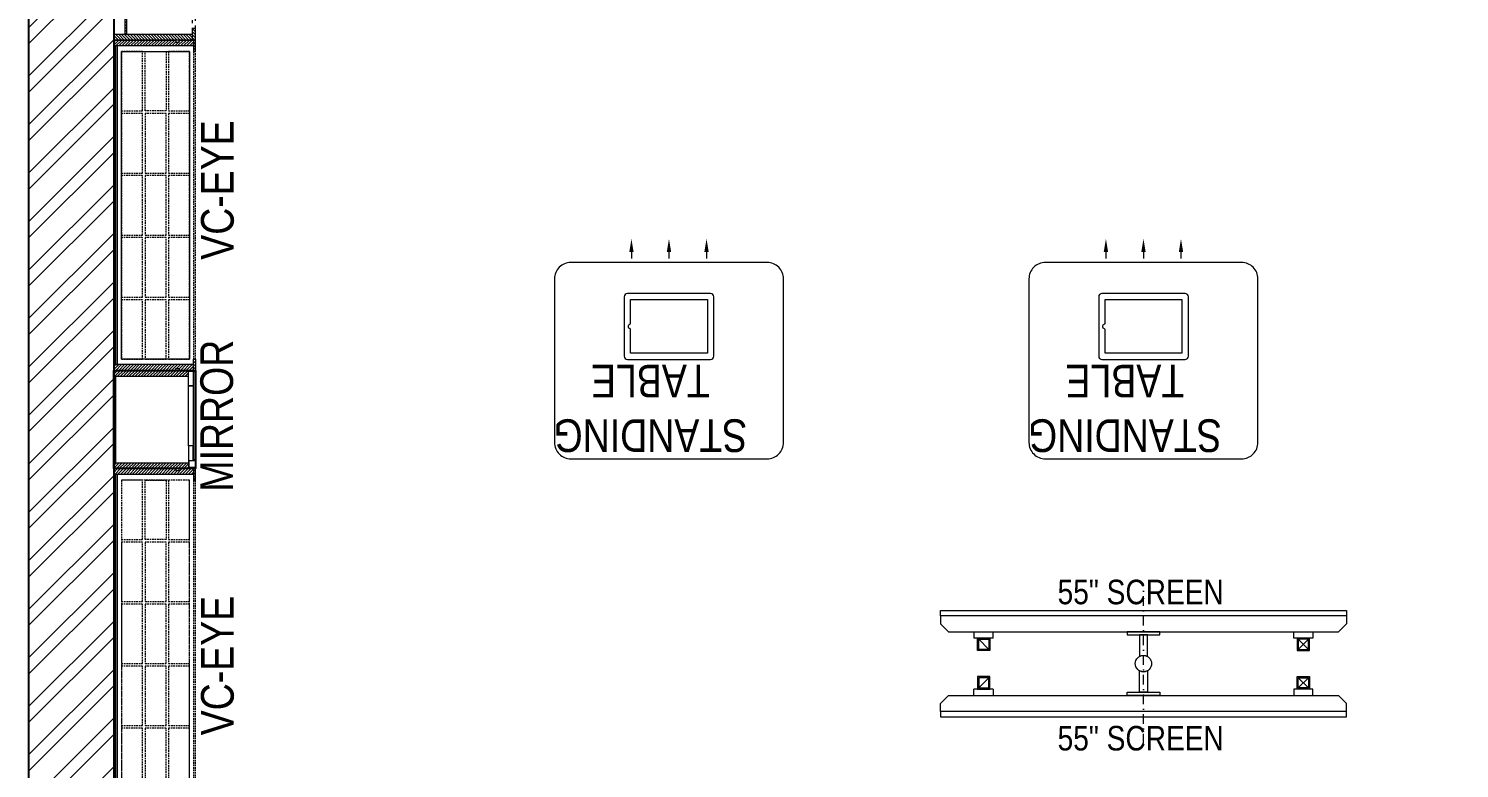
# Model space of a CAD drawing. Header units: millimetres. Extents: x 1737957 to 1744771, y 33447 to 45619.
# Drawn here: x 1737957 to 1742330, y 39610 to 41872 of the extents above; entities that cross this region are included whole.
import ezdxf

# ---------------------------------------------------------------- set-up
doc = ezdxf.new("R2010")
doc.units = ezdxf.units.MM
doc.header["$LTSCALE"] = 40
for name, pattern in [('a_p6_plan_L18$0$HIDDEN', [0.375, 0.25, -0.125]), ('ACAD_ISO03W100', [30, 12, -18]), ('DASHDOT2', [0.5, 0.25, -0.125, 0, -0.125])]:
    doc.linetypes.add(name, pattern=pattern)
doc.layers.add('A-WALL', color=1, linetype='Continuous')
for name, color, linetype, lineweight in [('HIDDEN LINE', 177, 'Continuous', 0), ('LENS-DIM', 252, 'Continuous', 5), ('LENS-TEXT', 31, 'Continuous', 5), ('LENS_TEXT', 31, 'Continuous', 5), ('LK-EQPMT', 3, 'Continuous', 18), ('LK-FF&E FLOOR', 1, 'Continuous', 9), ('LK-FF&E WALL', 1, 'Continuous', 9), ('LK-IT', 3, 'Continuous', 18), ('LN-ELEVATION-1', 81, 'Continuous', 13), ('LN-ELEVATION-2', 103, 'Continuous', 20), ('LN-ELEVATION-3', 125, 'a_p6_plan_L18$0$HIDDEN', 18), ('LN-ELEVATION-4', 145, 'Continuous', 13), ('LN-HATCH', 251, 'Continuous', 0), ('PLANO-TXT', 252, 'Continuous', 5)]:
    doc.layers.add(name, color=color, linetype=linetype, lineweight=lineweight)
doc.styles.add('LK TXT', font='Gill Sans MT Condensed Regular.ttf')
pattern_1 = [(45, (7858054.0837, 3504049.203), (-4.4901280605, 4.4901280605), [])]
pattern_2 = [(45, (3990327.2935, 1709214.6916), (-4.4901280605, 4.4901280605), [])]
pattern_3 = [(45, (7858558.917, 3503823.203), (-4.4901280605, 4.4901280605), [])]

# ---------------------------------------------------------------- blocks, each defined once
blk = doc.blocks.new('MIRROR')
at = {"layer": 'LN-HATCH', "ltscale": 0.5}
h = blk.add_hatch(dxfattribs=at)
h.set_pattern_fill('ANSI31', color=256, scale=2)
h.set_pattern_definition([(45, (4060433.7416, 1708720.787), (-4.4901280605, 4.4901280605), [])])
h.paths.add_polyline_path([(212.9, 101.3), (230.9, 101.3), (230.9, -127.7), (212.9, -127.7)])
h.paths.add_polyline_path([(230.9, 95.3), (494.9, 95.3), (494.9, 101.3), (230.9, 101.3)])
h.paths.add_polyline_path([(512.9, 101.3), (494.9, 101.3), (494.9, -127.7), (512.9, -127.7)])
at = {"layer": 'Defpoints'}
blk.add_lwpolyline([(512.9, 101.3), (212.9, 101.3), (212.9, -148.7), (512.9, -148.7)], close=True, dxfattribs=at)
at = {"layer": 'LN-ELEVATION-1'}
for points in [[(212.9, 101.3), (230.9, 101.3), (230.9, -127.7), (212.9, -127.7)], [(230.9, 95.3), (494.9, 95.3), (494.9, 101.3), (230.9, 101.3)], [(512.9, 101.3), (494.9, 101.3), (494.9, -127.7), (512.9, -127.7)], [(259.9, -141.7), (259.9, -127.7), (214.9, -127.7), (214.9, -148.7), (223.9, -148.7), (223.9, -147.2), (216.4, -147.2), (216.4, -141.7)], [(442.9, -141.7), (442.9, -127.7), (487.9, -127.7), (487.9, -148.7), (478.9, -148.7), (478.9, -147.2), (486.4, -147.2), (486.4, -141.7)], [(504.9, -148.7), (504.9, -147.2), (509.4, -147.2), (509.4, -129.2), (487.9, -129.2), (487.9, -127.7), (510.9, -127.7), (510.9, -148.7)]]:
    blk.add_lwpolyline(points, close=True, dxfattribs=at)
at = {"layer": 'LN-ELEVATION-2'}
blk.add_lwpolyline([(259.9, -141.7), (442.9, -141.7), (442.9, -127.7), (259.9, -127.7)], close=True, dxfattribs=at)
at = {"layer": 'LN-ELEVATION-2', "color": 4, "lineweight": 0}
blk.add_lwpolyline([(216.4, -141.7), (486.4, -141.7), (486.4, -147.2), (216.4, -147.2)], close=True, dxfattribs=at)
at = {"layer": 'LN-ELEVATION-4', "ltscale": 0.5}
blk.add_line((478.9, -148.7), (223.9, -148.7), dxfattribs=at)
blk = doc.blocks.new('A$Ccc8ceeb6')
at = {"layer": 'LN-HATCH'}
h = blk.add_hatch(dxfattribs=at)
h.set_pattern_fill('ANSI32', color=256, scale=11, angle=180)
h.set_pattern_definition([(225, (-5259973.75, -42445.21), (74.087113, -74.087113), []), (225, (-5260023.14, -42445.21), (74.087113, -74.087113), [])])
h.paths.add_polyline_path([(3715.2, 3794), (-3098.8, 3794), (-3098.8, -7078), (-2838.8, -7078), (-2838.8, -6878), (-2698.8, -6878), (-2698.8, -6618), (-2838.8, -6618), (-2838.8, 3534), (3455.2, 3534), (3455.2, -6618), (3315.2, -6618), (3315.2, -6878), (3455.2, -6878), (3455.2, -7078), (3715.2, -7078)])
at = {"layer": 'A-WALL'}
for p, q in [((-3098.8, 3794), (-3098.8, -7078)), ((-2838.8, 3534), (-2838.8, -6618))]:
    blk.add_line(p, q, dxfattribs=at)
blk = doc.blocks.new('Standing Table 700X600')
at = {"layer": 'LN-ELEVATION-1', "linetype": 'ByBlock', "lineweight": -2}
for p, q in [((-114.7, -32.3), (-114.7, -12)), ((0, -32.3), (0, -12)), ((114.7, -32.3), (114.7, -12))]:
    blk.add_line(p, q, dxfattribs=at)
at = {"layer": 'LN-ELEVATION-1'}
for points in [[(-127.2, 94.5), (126.8, 94.5, 0.414214), (136.8, 104.5), (136.8, 286.5, 0.414214), (126.8, 296.5), (-127.2, 296.5, 0.414214), (-137.2, 286.5), (-137.2, 104.5, 0.414214)], [(117.2, 186), (117.2, 113.5), (-117.8, 113.5), (-117.8, 277.5), (117.2, 277.5), (117.2, 205, 0.327538), (118.6, 203.1, -0.733799), (118.6, 187.9, 0.327538)]]:
    blk.add_lwpolyline(points, format="xyb", close=True, dxfattribs=at)
at = {"layer": 'LN-ELEVATION-1', "linetype": 'ByBlock', "lineweight": -2}
for points in [[(-108.1, -32.3), (-121.4, -32.3), (-114.7, -72.3)], [(6.7, -32.3), (-6.7, -32.3), (0, -72.3)], [(121.4, -32.3), (108.1, -32.3), (114.7, -72.3)]]:
    blk.add_solid(points, dxfattribs=at)
at = {"layer": 'LN-ELEVATION-2'}
blk.add_lwpolyline([(-300, 0), (300, 0, 0.414214), (350, 50), (350, 550, 0.414214), (300, 600), (-300, 600, 0.414214), (-350, 550), (-350, 50, 0.414214)], format="xyb", close=True, dxfattribs=at)
at = {"layer": 'LENS-TEXT', "color": 7, "linetype": 'Continuous', "ltscale": 3, "insert": (56.8, 445.9), "char_height": 100, "width": 783.964, "attachment_point": 5, "style": 'LK TXT'}
blk.add_mtext('STANDING TABLE', dxfattribs=at)
blk = doc.blocks.new('55INCH')
at = {"layer": 'LK-EQPMT', "ltscale": 12}
for p, q in [((2111558.8, 1135690.5), (2111583.2, 1135690.5)), ((2111583.2, 1135690.5), (2111607.7, 1135666)), ((2111607.7, 1134473.9), (2111607.7, 1135666)), ((2111607.7, 1135587.9), (2111627.2, 1135587.9)), ((2111627.2, 1135587.9), (2111627.2, 1135529.3)), ((2111627.2, 1135529.3), (2111607.7, 1135529.3)), ((2111627.2, 1134610.6), (2111607.7, 1134610.6)), ((2111627.2, 1134610.6), (2111627.2, 1134552)), ((2111607.7, 1134552), (2111627.2, 1134552)), ((2111558.8, 1134449.5), (2111583.2, 1134449.5)), ((2111583.2, 1134449.5), (2111607.7, 1134473.9))]:
    blk.add_line(p, q, dxfattribs=at)
at = {"layer": 'LK-EQPMT'}
for p, q in [((2111661.6, 1135543.3), (2111631, 1135573.9)), ((2111661.6, 1135573.9), (2111631, 1135543.3)), ((2111661.6, 1134597.1), (2111631, 1134566.5))]:
    blk.add_line(p, q, dxfattribs=at)
at = {"layer": 'LK-EQPMT', "ltscale": 12}
blk.add_lwpolyline([(2111542.6, 1135690.5), (2111558.8, 1135690.5), (2111558.8, 1134449.5), (2111542.6, 1134449.5)], close=True, dxfattribs=at)
at = {"layer": 'LK-EQPMT'}
for points in [[(2111627.2, 1135577.7), (2111627.2, 1135539.5), (2111665.4, 1135539.5), (2111665.4, 1135577.7)], [(2111631, 1135573.9), (2111631, 1135543.3), (2111661.6, 1135543.3), (2111661.6, 1135573.9)], [(2111627.2, 1134562.7), (2111627.2, 1134600.9), (2111665.4, 1134600.9), (2111665.4, 1134562.7)], [(2111631, 1134566.5), (2111631, 1134597.1), (2111661.6, 1134597.1), (2111661.6, 1134566.5)]]:
    blk.add_lwpolyline(points, close=True, dxfattribs=at)
blk = doc.blocks.new('VC 1200')
at = {"layer": 'LN-HATCH', "ltscale": 0.5}
h = blk.add_hatch(dxfattribs=at)
h.set_pattern_fill('ANSI31', color=256, scale=2)
h.set_pattern_definition([(45, (3760859.753, 1795248.936), (-4.490128061, 4.490128061), [])])
h.paths.add_polyline_path([(-1200, 250), (-1200, 60), (-1194, 60), (-1194, 50), (-1200, 50), (-1200, 6), (-1182, 6), (-1182, 250)])
h = blk.add_hatch(dxfattribs=at)
h.set_pattern_fill('ANSI31', color=256, scale=2)
h.set_pattern_definition(pattern_1)
h.paths.add_polyline_path([(0, 250), (0, 60), (-6, 60), (-6, 50), (0, 50), (0, 6), (-18, 6), (-18, 250)])
h = blk.add_hatch(dxfattribs=at)
h.set_pattern_fill('ANSI31', color=256, scale=2)
h.set_pattern_definition([(45, (7858047.0837, 3504049.203), (-4.4901280605, 4.4901280605), [])])
h.paths.add_polyline_path([(-1165, 6), (-1165, 0), (-1200, 0), (-1200, 6)])
h = blk.add_hatch(dxfattribs=at)
h.set_pattern_fill('ANSI31', color=256, scale=2)
h.set_pattern_definition(pattern_1)
h.paths.add_polyline_path([(-28, 6), (-28, 0), (0, 0), (0, 6)])
at = {"layer": 'LN-ELEVATION-1', "ltscale": 0.5}
for points in [[(-1200, 250), (-1200, 60), (-1194, 60), (-1194, 50), (-1200, 50), (-1200, 6), (-1182, 6), (-1182, 250)], [(-18, 238), (-1182, 238), (-1182, 244), (-18, 244)], [(0, 250), (0, 60), (-6, 60), (-6, 50), (0, 50), (0, 6), (-18, 6), (-18, 250)], [(-1165, 6), (-1165, 0), (-1200, 0), (-1200, 6)], [(-35, 6), (-35, 0), (0, 0), (0, 6)]]:
    blk.add_lwpolyline(points, close=True, dxfattribs=at)
at = {"layer": 'LN-ELEVATION-3', "ltscale": 0.5}
for p, q in [((-1182, 250), (-18, 250)), ((-1165, 6), (-35, 6)), ((-35, 0), (-1165, 0))]:
    blk.add_line(p, q, dxfattribs=at)
for points in [[(-1165, 226), (-35, 226), (-35, 18), (-1165, 18)], [(-1165, 226), (-983.3, 226), (-983.3, 162), (-1165, 162)], [(-975.3, 226), (-793.7, 226), (-793.7, 162), (-975.3, 162)], [(-785.7, 226), (-604, 226), (-604, 162), (-785.7, 162)], [(-596, 226), (-414.3, 226), (-414.3, 162), (-596, 162)], [(-406.3, 226), (-224.7, 226), (-224.7, 162), (-406.3, 162)], [(-216.7, 226), (-35, 226), (-35, 162), (-216.7, 162)], [(-1165, 90), (-983.3, 90), (-983.3, 154), (-1165, 154)], [(-975.3, 154), (-793.7, 154), (-793.7, 90), (-975.3, 90)], [(-785.7, 154), (-604, 154), (-604, 90), (-785.7, 90)], [(-596, 154), (-414.3, 154), (-414.3, 90), (-596, 90)], [(-406.3, 154), (-224.7, 154), (-224.7, 90), (-406.3, 90)], [(-216.7, 154), (-35, 154), (-35, 90), (-216.7, 90)], [(-1165, 82), (-983.3, 82), (-983.3, 18), (-1165, 18)], [(-975.3, 82), (-793.7, 82), (-793.7, 18), (-975.3, 18)], [(-785.7, 82), (-604, 82), (-604, 18), (-785.7, 18)], [(-596, 82), (-414.3, 82), (-414.3, 18), (-596, 18)], [(-406.3, 82), (-224.7, 82), (-224.7, 18), (-406.3, 18)], [(-216.7, 82), (-35, 82), (-35, 18), (-216.7, 18)]]:
    blk.add_lwpolyline(points, close=True, dxfattribs=at)
blk = doc.blocks.new('CLENS 600')
at = {"layer": 'LN-HATCH', "ltscale": 0.5}
h = blk.add_hatch(dxfattribs=at)
h.set_pattern_fill('ANSI31', color=256, scale=2)
h.set_pattern_definition(pattern_2)
h.paths.add_polyline_path([(-600, 0), (-582, 0), (-582, -240), (-600, -240)])
h = blk.add_hatch(dxfattribs=at)
h.set_pattern_fill('ANSI31', color=256, scale=2)
h.set_pattern_definition([(45, (3975657.573, 1709214.6916), (-4.490128061, 4.490128061), [])])
h.paths.add_polyline_path([(-18, 0), (0, 0), (0, -240), (-18, -240)])
h = blk.add_hatch(dxfattribs=at)
h.set_pattern_fill('ANSI31', color=256, scale=2)
h.set_pattern_definition([(45, (3990252.2935, 1709214.6916), (-4.4901280605, 4.4901280605), [])])
h.paths.add_polyline_path([(-582, -40), (-18, -40), (-18, -34), (-582, -34)])
h = blk.add_hatch(dxfattribs=at)
h.set_pattern_fill('ANSI31', color=256, scale=2)
h.set_pattern_definition(pattern_2)
h.paths.add_polyline_path([(-600, -250), (-565, -250), (-565, -240), (-600, -240)])
h = blk.add_hatch(dxfattribs=at)
h.set_pattern_fill('ANSI31', color=256, scale=2)
h.set_pattern_definition([(45, (3990177.2935, 1709214.6916), (-4.4901280605, 4.4901280605), [])])
h.paths.add_polyline_path([(-35, -250), (0, -250), (0, -240), (-35, -240)])
at = {"layer": 'HIDDEN LINE', "linetype": 'ACAD_ISO03W100', "ltscale": 0.02}
for p, q in [((-35, -240), (-565, -240)), ((-565, -250), (-35, -250))]:
    blk.add_line(p, q, dxfattribs=at)
at = {"layer": 'LN-ELEVATION-1', "ltscale": 0.5}
for points in [[(-600, 0), (-582, 0), (-582, -240), (-600, -240)], [(-18, 0), (0, 0), (0, -240), (-18, -240)], [(-582, -40), (-18, -40), (-18, -34), (-582, -34)], [(-600, -250), (-565, -250), (-565, -240), (-600, -240)], [(-35, -250), (0, -250), (0, -240), (-35, -240)]]:
    blk.add_lwpolyline(points, close=True, dxfattribs=at)
at = {"layer": 'LN-ELEVATION-4'}
blk.add_line((-18, 0), (-582, 0), dxfattribs=at)
blk = doc.blocks.new('VC 1010')
at = {"layer": 'LN-HATCH', "ltscale": 0.5}
h = blk.add_hatch(dxfattribs=at)
h.set_pattern_fill('ANSI31', color=256, scale=2)
h.set_pattern_definition([(45, (3761554.586, 1795022.936), (-4.490128061, 4.490128061), [])])
h.paths.add_polyline_path([(-505.2, 24), (-505.2, -166), (-499.2, -166), (-499.2, -176), (-505.2, -176), (-505.2, -220), (-487.2, -220), (-487.2, 24)])
h = blk.add_hatch(dxfattribs=at)
h.set_pattern_fill('ANSI31', color=256, scale=2)
h.set_pattern_definition(pattern_3)
h.paths.add_polyline_path([(504.8, 24), (504.8, -166), (498.8, -166), (498.8, -176), (504.8, -176), (504.8, -220), (486.8, -220), (486.8, 24)])
h = blk.add_hatch(dxfattribs=at)
h.set_pattern_fill('ANSI31', color=256, scale=2)
h.set_pattern_definition([(45, (7858741.917, 3503823.203), (-4.4901280605, 4.4901280605), [])])
h.paths.add_polyline_path([(-470.2, -220), (-470.2, -226), (-505.2, -226), (-505.2, -220)])
h = blk.add_hatch(dxfattribs=at)
h.set_pattern_fill('ANSI31', color=256, scale=2)
h.set_pattern_definition(pattern_3)
h.paths.add_polyline_path([(476.8, -220), (476.8, -226), (511.8, -226), (511.8, -220)])
at = {"layer": 'LN-ELEVATION-1', "ltscale": 0.5}
for points in [[(-505.2, 24), (-505.2, -166), (-499.2, -166), (-499.2, -176), (-505.2, -176), (-505.2, -220), (-487.2, -220), (-487.2, 24)], [(486.8, 12), (-487.2, 12), (-487.2, 18), (486.8, 18)], [(504.8, 24), (504.8, -166), (498.8, -166), (498.8, -176), (504.8, -176), (504.8, -220), (486.8, -220), (486.8, 24)], [(-470.2, -220), (-470.2, -226), (-505.2, -226), (-505.2, -220)], [(469.8, -220), (469.8, -226), (504.8, -226), (504.8, -220)]]:
    blk.add_lwpolyline(points, close=True, dxfattribs=at)
at = {"layer": 'LN-ELEVATION-2', "ltscale": 0.5}
blk.add_lwpolyline([(470.2, 0), (-470.2, 0), (-470.2, -208), (470.2, -208)], close=True, dxfattribs=at)
at = {"layer": 'LN-ELEVATION-3', "ltscale": 0.5}
for p, q in [((-487.2, 24), (486.8, 24)), ((-470.2, -220), (469.8, -220)), ((469.8, -226), (-470.2, -226))]:
    blk.add_line(p, q, dxfattribs=at)
for points in [[(-470.2, 0), (-288.5, 0), (-288.5, -64), (-470.2, -64)], [(-280.5, 0), (-98.8, 0), (-98.8, -64), (-280.5, -64)], [(-90.8, 0), (90.8, 0), (90.8, -64), (-90.8, -64)], [(98.8, 0), (280.5, 0), (280.5, -64), (98.8, -64)], [(288.5, 0), (470.2, 0), (470.2, -64), (288.5, -64)], [(-470.2, -136), (-288.5, -136), (-288.5, -72), (-470.2, -72)], [(-280.5, -72), (-98.8, -72), (-98.8, -136), (-280.5, -136)], [(-90.8, -72), (90.8, -72), (90.8, -136), (-90.8, -136)], [(98.8, -72), (280.5, -72), (280.5, -136), (98.8, -136)], [(288.5, -72), (470.2, -72), (470.2, -136), (288.5, -136)], [(-470.2, -144), (-288.5, -144), (-288.5, -208), (-470.2, -208)], [(-280.5, -144), (-98.8, -144), (-98.8, -208), (-280.5, -208)], [(-90.8, -144), (90.8, -144), (90.8, -208), (-90.8, -208)], [(98.8, -144), (280.5, -144), (280.5, -208), (98.8, -208)], [(288.5, -144), (470.2, -144), (470.2, -208), (288.5, -208)]]:
    blk.add_lwpolyline(points, close=True, dxfattribs=at)

msp = doc.modelspace()

# ---------------------------------------------------------------- linework, layer by layer
at = {"layer": 'LK-IT', "color": 1, "linetype": 'DASHDOT2', "ltscale": 3}
msp.add_line((1741364.3, 39686), (1741364.3, 40175), dxfattribs=at)
at = {"layer": 'LK-IT'}
for points in [[(1741414.3, 40028), (1741314.3, 40028), (1741314.3, 40018), (1741414.3, 40018)], [(1741414.3, 39833.1), (1741314.3, 39833.1), (1741314.3, 39843.1), (1741414.3, 39843.1)]]:
    msp.add_lwpolyline(points, close=True, dxfattribs=at)
for points in [[(1741376.8, 39952.2), (1741376.8, 40018), (1741351.8, 40018), (1741351.8, 39952.2, -0.267949), (1741376.8, 39952.2, 1)], [(1741376.8, 39908.9), (1741376.8, 39843.1), (1741351.8, 39843.1), (1741351.8, 39908.9, 0.267949), (1741376.8, 39908.9, -1)]]:
    msp.add_lwpolyline(points, format="xyb", dxfattribs=at)
at = {"layer": 'LK-IT', "color": 1}
msp.add_circle((1741364.3, 39930.5), 25, dxfattribs=at)

# ---------------------------------------------------------------- block references
at = {"layer": 'LENS-DIM', "color": 3}
msp.add_blockref('A$Ccc8ceeb6', (1741056.1, 41824.5), dxfattribs=at)
at = {"layer": 'LK-FF&E FLOOR', "rotation": 180}
for p in [(1739914.3, 41156.5), (1741364.3, 41156.5)]:
    msp.add_blockref('Standing Table 700X600', p, dxfattribs=at)
at = {"layer": 'LK-FF&E WALL', "rotation": 89.99999999999999}
msp.add_blockref('CLENS 600', (1738217.3, 42436.5), dxfattribs=at)
at = {"layer": 'LK-FF&E WALL', "xscale": -1, "rotation": 90}
for name, p in [('VC 1010', (1738241.3, 41331.3)), ('MIRROR', (1738318.6, 41039.5)), ('VC 1200', (1738467.3, 39326.5))]:
    msp.add_blockref(name, p, dxfattribs=at)
at = {"layer": 'LK-IT', "rotation": 270}
msp.add_blockref('55INCH', (606294.3, 2151635.6), dxfattribs=at)
at = {"layer": 'LK-IT', "xscale": -1, "rotation": 270}
msp.add_blockref('55INCH', (606294.3, -2071774.6), dxfattribs=at)

# ---------------------------------------------------------------- texts
at = {"layer": 'LENS-TEXT', "color": 0, "linetype": 'Continuous', "ltscale": 3, "char_height": 75, "width": 783.964, "attachment_point": 5, "style": 'LK TXT'}
for insert in [(1741355.8, 40148.8), (1741355.8, 39701.8)]:
    msp.add_mtext('\\pt225;55" SCREEN', dxfattribs=dict(at, insert=insert))
at = {"layer": 'LENS_TEXT', "linetype": 'Continuous', "ltscale": 3, "insert": (1738532.7, 40688.2), "char_height": 100, "width": 324.474, "attachment_point": 5, "rotation": 90, "style": 'LK TXT'}
msp.add_mtext('{\\C7;MIRROR}', dxfattribs=at)
at = {"layer": 'PLANO-TXT', "linetype": 'Continuous', "ltscale": 3, "char_height": 100, "width": 254.125, "attachment_point": 5, "rotation": 90, "style": 'LK TXT'}
for insert in [(1738534.8, 41378.1), (1738534.8, 39924.4)]:
    msp.add_mtext('VC-EYE', dxfattribs=dict(at, insert=insert))

doc.saveas('drawing.dxf')
